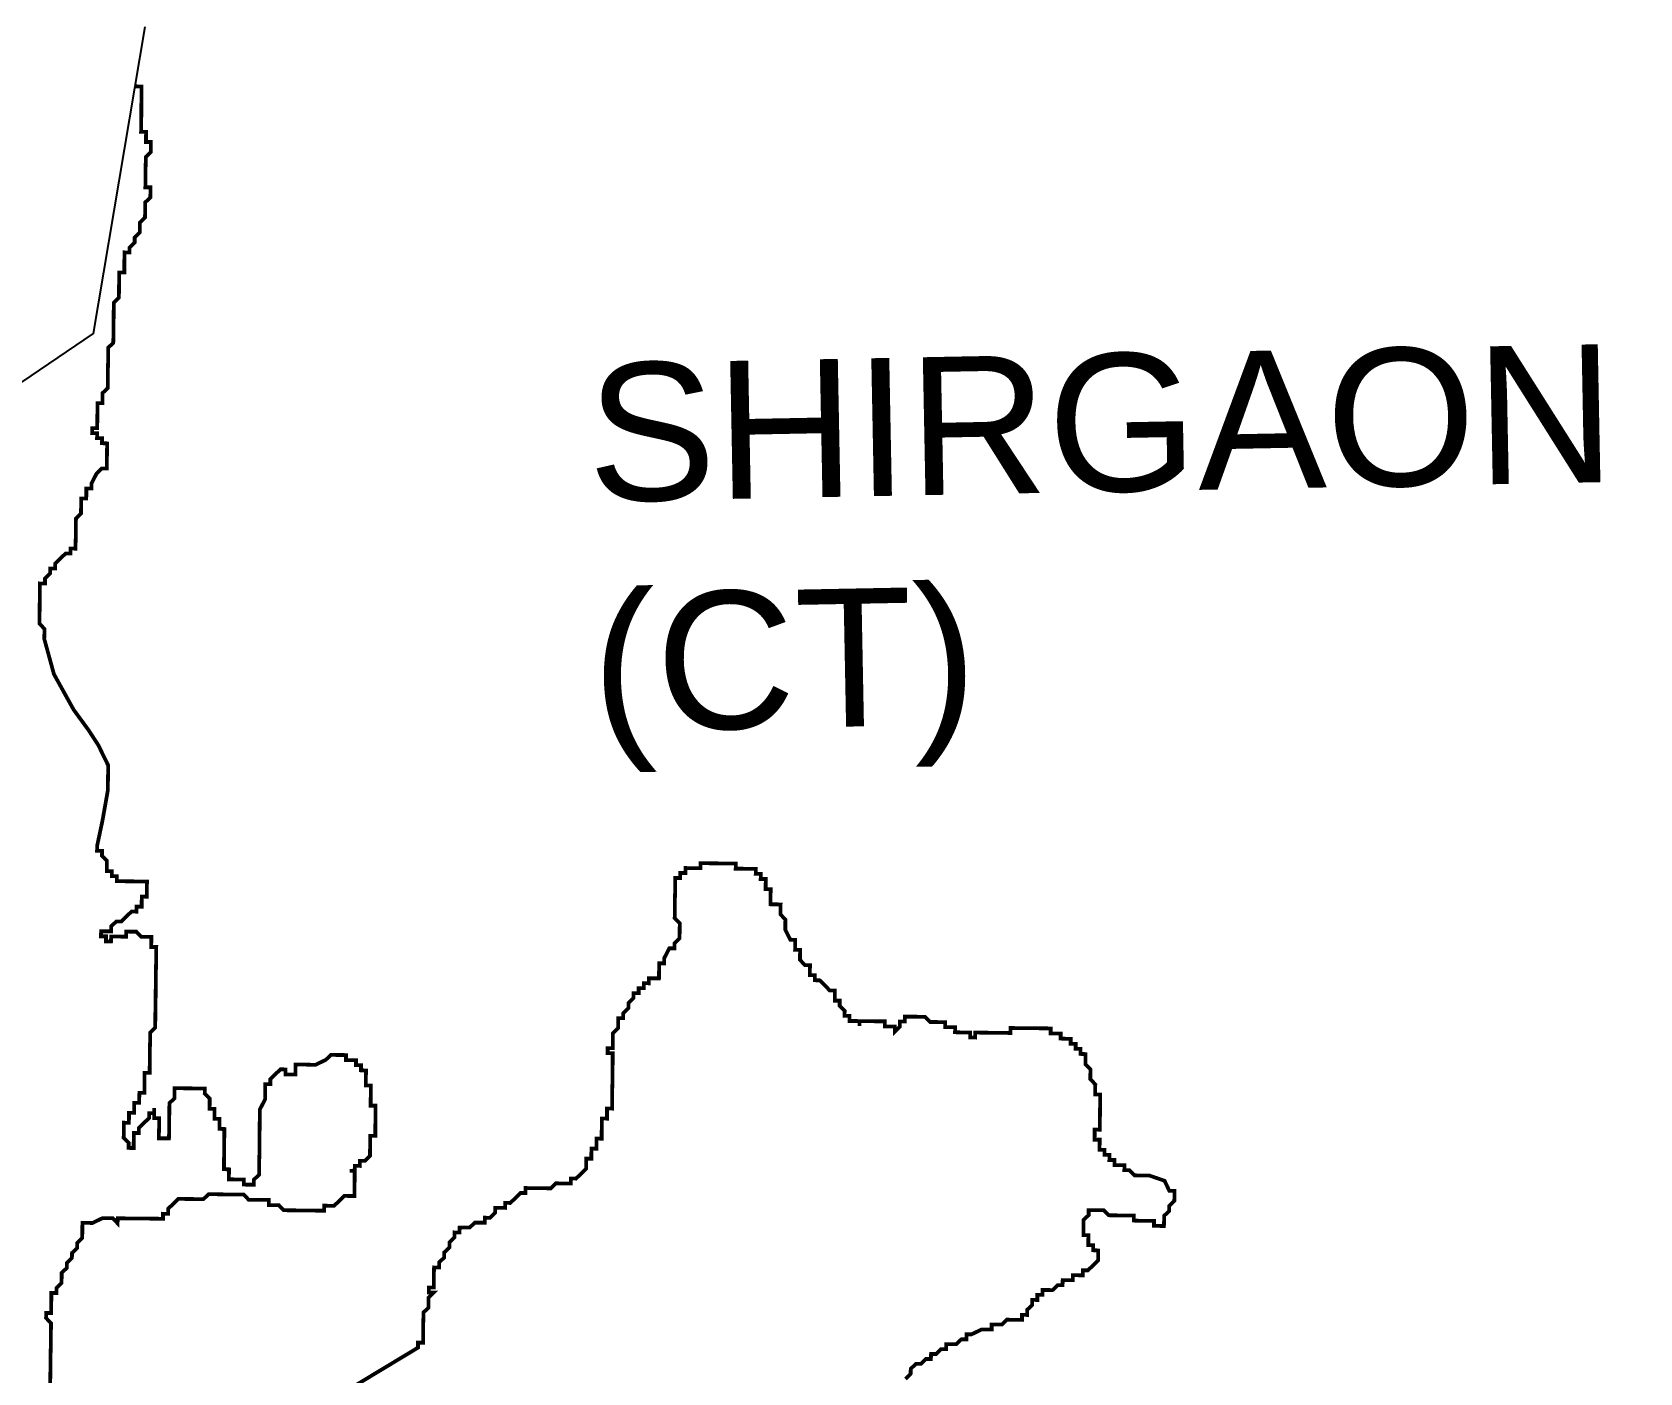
# Model space of a CAD drawing. Header units: metres. Extents: x 259555 to 262666, y 2177299 to 2181346.
# Drawn here: x 260195 to 261462, y 2178357 to 2179414 of the extents above; entities that cross this region are included whole.
import ezdxf

# ---------------------------------------------------------------- set-up
doc = ezdxf.new("R2010")
doc.units = ezdxf.units.M
for name, color, linetype in [('HAZARDS LINE', 1, 'Continuous'), ('village', 3, 'Continuous'), ('VILLAGE NAME', 250, 'Continuous')]:
    doc.layers.add(name, color=color, linetype=linetype)
doc.styles.get("Standard").update_dxf_attribs({"font": 'simplex.shx'})

msp = doc.modelspace()

# ---------------------------------------------------------------- linework, layer by layer
at = {"layer": 'HAZARDS LINE', "lineweight": 18}
for points in [[(260276.2, 2179371.7, 2.97, 2.97, 0), (260277.1, 2179370.7, 2.97, 2.97, 0), (260281, 2179370.7, 2.97, 2.97, 0), (260281, 2179366.7, 2.97, 2.97, 0), (260280.9, 2179362.8, 2.97, 2.97, 0), (260280.9, 2179358.8, 2.97, 2.97, 0), (260280.8, 2179354.8, 2.97, 2.97, 0), (260280.8, 2179350.9, 2.97, 2.97, 0), (260280.8, 2179346.9, 2.97, 2.97, 0), (260280.7, 2179342.9, 2.97, 2.97, 0), (260280.7, 2179339, 2.97, 2.97, 0), (260280.6, 2179335, 2.97, 2.97, 0), (260284.6, 2179335, 2.97, 2.97, 0), (260284.5, 2179331, 2.97, 2.97, 0), (260284.5, 2179327, 2.97, 2.97, 0), (260288.4, 2179327, 2.97, 2.97, 0), (260288.4, 2179323, 2.97, 2.97, 0), (260288.3, 2179319, 2.97, 2.97, 0), (260284.3, 2179315.1, 2.97, 2.97, 0), (260284.3, 2179311.2, 2.97, 2.97, 0), (260284.2, 2179307.2, 2.97, 2.97, 0), (260284.2, 2179303.2, 2.97, 2.97, 0), (260284.1, 2179299.3, 2.97, 2.97, 0), (260284.1, 2179295.3, 2.97, 2.97, 0), (260284, 2179291.3, 2.97, 2.97, 0), (260288, 2179291.3, 2.97, 2.97, 0), (260288, 2179287.3, 2.97, 2.97, 0), (260287.9, 2179283.3, 2.97, 2.97, 0), (260283.9, 2179279.4, 2.97, 2.97, 0), (260283.8, 2179275.5, 2.97, 2.97, 0), (260283.8, 2179271.5, 2.97, 2.97, 0), (260283.7, 2179267.5, 2.97, 2.97, 0), (260279.7, 2179263.6, 2.97, 2.97, 0), (260279.7, 2179259.6, 2.97, 2.97, 0), (260279.6, 2179255.7, 2.97, 2.97, 0), (260275.6, 2179251.8, 2.97, 2.97, 0), (260275.6, 2179247.8, 2.97, 2.97, 0), (260271.6, 2179243.9, 2.97, 2.97, 0), (260271.5, 2179239.9, 2.97, 2.97, 0), (260267.5, 2179240, 2.97, 2.97, 0), (260267.5, 2179236, 2.97, 2.97, 0), (260267.4, 2179232, 2.97, 2.97, 0), (260267.4, 2179228.1, 2.97, 2.97, 0), (260267.4, 2179224.1, 2.97, 2.97, 0), (260263.4, 2179224.1, 2.97, 2.97, 0), (260263.3, 2179220.2, 2.97, 2.97, 0), (260263.3, 2179216.2, 2.97, 2.97, 0), (260263.2, 2179212.3, 2.97, 2.97, 0), (260263.2, 2179208.3, 2.97, 2.97, 0), (260263.1, 2179204.3, 2.97, 2.97, 0), (260259.1, 2179200.4, 2.97, 2.97, 0), (260259.1, 2179196.4, 2.97, 2.97, 0), (260259, 2179192.5, 2.97, 2.97, 0), (260259, 2179188.5, 2.97, 2.97, 0), (260258.9, 2179184.5, 2.97, 2.97, 0), (260258.9, 2179180.6, 2.97, 2.97, 0), (260258.8, 2179176.6, 2.97, 2.97, 0), (260258.8, 2179172.6, 2.97, 2.97, 0), (260258.7, 2179168.7, 2.97, 2.97, 0), (260254.7, 2179164.8, 2.97, 2.97, 0), (260254.7, 2179160.8, 2.97, 2.97, 0), (260254.6, 2179156.8, 2.97, 2.97, 0), (260254.6, 2179152.9, 2.97, 2.97, 0), (260254.5, 2179148.9, 2.97, 2.97, 0), (260254.5, 2179144.9, 2.97, 2.97, 0), (260254.4, 2179141, 2.97, 2.97, 0), (260254.4, 2179137, 2.97, 2.97, 0), (260254.3, 2179133, 2.97, 2.97, 0), (260250.3, 2179129.1, 2.97, 2.97, 0), (260250.3, 2179125.1, 2.97, 2.97, 0), (260250.2, 2179121.2, 2.97, 2.97, 0), (260246.3, 2179121.2, 2.97, 2.97, 0), (260246.2, 2179117.3, 2.97, 2.97, 0), (260246.2, 2179113.3, 2.97, 2.97, 0), (260246.1, 2179109.3, 2.97, 2.97, 0), (260246.1, 2179105.4, 2.97, 2.97, 0), (260246, 2179101.4, 2.97, 2.97, 0), (260242.1, 2179101.4, 2.97, 2.97, 0), (260242, 2179097.5, 2.97, 2.97, 0), (260246, 2179097.4, 2.97, 2.97, 0), (260245.9, 2179093.5, 2.97, 2.97, 0), (260249.9, 2179093.4, 2.97, 2.97, 0), (260249.8, 2179089.5, 2.97, 2.97, 0), (260253.8, 2179089.4, 2.97, 2.97, 0), (260253.8, 2179085.4, 2.97, 2.97, 0), (260253.7, 2179077.5, 2.97, 2.97, 0), (260253.6, 2179073.5, 2.97, 2.97, 0), (260253.6, 2179069.6, 2.97, 2.97, 0), (260249.6, 2179069.6, 2.97, 2.97, 0), (260245.6, 2179065.7, 2.97, 2.97, 0), (260241.5, 2179057.8, 2.97, 2.97, 0), (260241.5, 2179053.9, 2.97, 2.97, 0), (260237.5, 2179053.9, 2.97, 2.97, 0), (260237.5, 2179049.9, 2.97, 2.97, 0), (260237.4, 2179046, 2.97, 2.97, 0), (260233.4, 2179046, 2.97, 2.97, 0), (260233.4, 2179042.1, 2.97, 2.97, 0), (260233.3, 2179038.1, 2.97, 2.97, 0), (260233.3, 2179034.1, 2.97, 2.97, 0), (260229.3, 2179030.2, 2.97, 2.97, 0), (260229.2, 2179022.3, 2.97, 2.97, 0), (260229.1, 2179018.3, 2.97, 2.97, 0), (260229.1, 2179014.3, 2.97, 2.97, 0), (260229, 2179010.4, 2.97, 2.97, 0), (260229, 2179006.4, 2.97, 2.97, 0), (260225, 2179006.5, 2.97, 2.97, 0), (260225, 2179002.5, 2.97, 2.97, 0), (260221, 2179002.5, 2.97, 2.97, 0), (260217, 2178998.6, 2.97, 2.97, 0), (260213, 2178994.7, 2.97, 2.97, 0), (260212.9, 2178990.7, 2.97, 2.97, 0), (260209, 2178990.8, 2.97, 2.97, 0), (260208.9, 2178986.8, 2.97, 2.97, 0), (260204.9, 2178982.9, 2.97, 2.97, 0), (260204.9, 2178978.9, 2.97, 2.97, 0), (260200.9, 2178979, 2.97, 2.97, 0), (260200.8, 2178975, 2.97, 2.97, 0), (260200.8, 2178971.1, 2.97, 2.97, 0), (260200.8, 2178967.1, 2.97, 2.97, 0), (260200.7, 2178963.1, 2.97, 2.97, 0), (260200.7, 2178959.2, 2.97, 2.97, 0), (260200.6, 2178955.2, 2.97, 2.97, 0), (260200.6, 2178951.2, 2.97, 2.97, 0), (260200.5, 2178947.3, 2.97, 2.97, 0), (260204.4, 2178943.2, 2.97, 2.97, 0), (260204.4, 2178939.3, 2.97, 2.97, 0), (260204.3, 2178935.3, 2.97, 2.97, 0), (260211.9, 2178907.5, 2.97, 2.97, 0), (260227.4, 2178879.5, 2.97, 2.97, 0), (260239.1, 2178863.5, 2.97, 2.97, 0), (260246.9, 2178851.5, 2.97, 2.97, 0), (260254.7, 2178835.5, 2.97, 2.97, 0), (260254.4, 2178815.7, 2.97, 2.97, 0), (260250.2, 2178792, 2.97, 2.97, 0), (260246, 2178772.2, 2.97, 2.97, 0), (260245.9, 2178768.2, 2.97, 2.97, 0), (260249.9, 2178768.2, 2.97, 2.97, 0), (260249.8, 2178764.2, 2.97, 2.97, 0), (260253.7, 2178760.2, 2.97, 2.97, 0), (260253.7, 2178756.2, 2.97, 2.97, 0), (260253.6, 2178752.2, 2.97, 2.97, 0), (260257.6, 2178752.2, 2.97, 2.97, 0), (260257.6, 2178748.2, 2.97, 2.97, 0), (260261.5, 2178748.2, 2.97, 2.97, 0), (260261.5, 2178744.2, 2.97, 2.97, 0), (260265.4, 2178744.2, 2.97, 2.97, 0), (260269.4, 2178744.1, 2.97, 2.97, 0), (260273.4, 2178744.1, 2.97, 2.97, 0), (260277.3, 2178744, 2.97, 2.97, 0), (260281.3, 2178744, 2.97, 2.97, 0), (260285.3, 2178743.9, 2.97, 2.97, 0), (260285.2, 2178740, 2.97, 2.97, 0), (260285.2, 2178736, 2.97, 2.97, 0), (260285.1, 2178732, 2.97, 2.97, 0), (260281.2, 2178732.1, 2.97, 2.97, 0), (260281.1, 2178728.1, 2.97, 2.97, 0), (260281.1, 2178724.1, 2.97, 2.97, 0), (260277.1, 2178724.2, 2.97, 2.97, 0), (260277, 2178720.2, 2.97, 2.97, 0), (260273.1, 2178720.3, 2.97, 2.97, 0), (260269.1, 2178716.4, 2.97, 2.97, 0), (260265.1, 2178712.4, 2.97, 2.97, 0), (260261.1, 2178712.5, 2.97, 2.97, 0), (260257.1, 2178708.6, 2.97, 2.97, 0), (260257, 2178704.6, 2.97, 2.97, 0), (260253.1, 2178704.7, 2.97, 2.97, 0), (260249.1, 2178704.7, 2.97, 2.97, 0), (260249, 2178700.7, 2.97, 2.97, 0), (260253, 2178700.7, 2.97, 2.97, 0), (260253, 2178696.7, 2.97, 2.97, 0), (260256.9, 2178696.7, 2.97, 2.97, 0), (260257, 2178700.6, 2.97, 2.97, 0), (260260.9, 2178700.6, 2.97, 2.97, 0), (260264.9, 2178700.5, 2.97, 2.97, 0), (260268.9, 2178700.5, 2.97, 2.97, 0), (260268.9, 2178704.5, 2.97, 2.97, 0), (260272.9, 2178704.4, 2.97, 2.97, 0), (260276.9, 2178704.4, 2.97, 2.97, 0), (260280.8, 2178700.3, 2.97, 2.97, 0), (260284.7, 2178700.3, 2.97, 2.97, 0), (260288.7, 2178700.3, 2.97, 2.97, 0), (260288.7, 2178696.3, 2.97, 2.97, 0), (260288.6, 2178692.3, 2.97, 2.97, 0), (260292.6, 2178692.3, 2.97, 2.97, 0), (260292.5, 2178688.3, 2.97, 2.97, 0), (260292.5, 2178684.3, 2.97, 2.97, 0), (260292.4, 2178676.4, 2.97, 2.97, 0), (260292.3, 2178672.4, 2.97, 2.97, 0), (260292.3, 2178668.5, 2.97, 2.97, 0), (260292.2, 2178664.5, 2.97, 2.97, 0), (260292.2, 2178660.5, 2.97, 2.97, 0), (260292.1, 2178656.6, 2.97, 2.97, 0), (260292.1, 2178652.6, 2.97, 2.97, 0), (260292, 2178648.6, 2.97, 2.97, 0), (260292, 2178644.7, 2.97, 2.97, 0), (260291.9, 2178640.7, 2.97, 2.97, 0), (260291.9, 2178636.7, 2.97, 2.97, 0), (260291.8, 2178632.8, 2.97, 2.97, 0), (260291.8, 2178628.8, 2.97, 2.97, 0), (260287.8, 2178624.9, 2.97, 2.97, 0), (260287.7, 2178620.9, 2.97, 2.97, 0), (260287.7, 2178617, 2.97, 2.97, 0), (260287.6, 2178613, 2.97, 2.97, 0), (260287.6, 2178609, 2.97, 2.97, 0), (260287.5, 2178605.1, 2.97, 2.97, 0), (260287.5, 2178601.1, 2.97, 2.97, 0), (260287.4, 2178597.1, 2.97, 2.97, 0), (260287.4, 2178593.2, 2.97, 2.97, 0), (260283.4, 2178593.2, 2.97, 2.97, 0), (260283.4, 2178589.3, 2.97, 2.97, 0), (260283.3, 2178581.3, 2.97, 2.97, 0), (260283.2, 2178577.4, 2.97, 2.97, 0), (260279.3, 2178577.4, 2.97, 2.97, 0), (260279.2, 2178573.4, 2.97, 2.97, 0), (260279.2, 2178569.5, 2.97, 2.97, 0), (260275.2, 2178569.5, 2.97, 2.97, 0), (260275.2, 2178565.6, 2.97, 2.97, 0), (260275.1, 2178561.6, 2.97, 2.97, 0), (260271.1, 2178561.6, 2.97, 2.97, 0), (260271.1, 2178557.7, 2.97, 2.97, 0), (260271, 2178553.7, 2.97, 2.97, 0), (260267.1, 2178553.8, 2.97, 2.97, 0), (260267, 2178549.8, 2.97, 2.97, 0), (260267, 2178545.8, 2.97, 2.97, 0), (260266.9, 2178541.9, 2.97, 2.97, 0), (260270.9, 2178537.8, 2.97, 2.97, 0), (260270.8, 2178533.9, 2.97, 2.97, 0), (260274.8, 2178533.8, 2.97, 2.97, 0), (260274.8, 2178537.8, 2.97, 2.97, 0), (260274.9, 2178541.8, 2.97, 2.97, 0), (260274.9, 2178545.7, 2.97, 2.97, 0), (260278.9, 2178545.7, 2.97, 2.97, 0), (260278.9, 2178549.6, 2.97, 2.97, 0), (260282.9, 2178553.6, 2.97, 2.97, 0), (260287, 2178557.5, 2.97, 2.97, 0), (260287, 2178561.4, 2.97, 2.97, 0), (260291, 2178561.4, 2.97, 2.97, 0), (260291, 2178565.4, 2.97, 2.97, 0), (260291, 2178561.4, 2.97, 2.97, 0), (260290.9, 2178557.4, 2.97, 2.97, 0), (260294.9, 2178557.4, 2.97, 2.97, 0), (260294.8, 2178553.4, 2.97, 2.97, 0), (260294.8, 2178549.4, 2.97, 2.97, 0), (260294.7, 2178545.5, 2.97, 2.97, 0), (260294.7, 2178541.5, 2.97, 2.97, 0), (260298.7, 2178541.5, 2.97, 2.97, 0), (260302.6, 2178541.4, 2.97, 2.97, 0), (260302.7, 2178545.4, 2.97, 2.97, 0), (260302.7, 2178549.3, 2.97, 2.97, 0), (260302.8, 2178553.3, 2.97, 2.97, 0), (260302.8, 2178557.3, 2.97, 2.97, 0), (260302.9, 2178561.2, 2.97, 2.97, 0), (260302.9, 2178565.2, 2.97, 2.97, 0), (260303, 2178569.2, 2.97, 2.97, 0), (260307, 2178573.1, 2.97, 2.97, 0), (260307, 2178577.1, 2.97, 2.97, 0), (260307.1, 2178581, 2.97, 2.97, 0), (260311, 2178581, 2.97, 2.97, 0), (260315, 2178580.9, 2.97, 2.97, 0), (260319, 2178580.9, 2.97, 2.97, 0), (260322.9, 2178580.8, 2.97, 2.97, 0), (260326.9, 2178580.8, 2.97, 2.97, 0), (260330.9, 2178580.7, 2.97, 2.97, 0), (260330.8, 2178576.8, 2.97, 2.97, 0), (260334.7, 2178572.8, 2.97, 2.97, 0), (260334.7, 2178568.8, 2.97, 2.97, 0), (260334.6, 2178564.8, 2.97, 2.97, 0), (260338.6, 2178564.8, 2.97, 2.97, 0), (260338.6, 2178560.8, 2.97, 2.97, 0), (260338.5, 2178556.8, 2.97, 2.97, 0), (260342.5, 2178556.8, 2.97, 2.97, 0), (260342.4, 2178552.8, 2.97, 2.97, 0), (260342.4, 2178548.9, 2.97, 2.97, 0), (260346.3, 2178548.8, 2.97, 2.97, 0), (260346.3, 2178544.8, 2.97, 2.97, 0), (260346.2, 2178540.9, 2.97, 2.97, 0), (260346.2, 2178536.9, 2.97, 2.97, 0), (260346.1, 2178533, 2.97, 2.97, 0), (260346.1, 2178529, 2.97, 2.97, 0), (260346, 2178525, 2.97, 2.97, 0), (260346, 2178521.1, 2.97, 2.97, 0), (260346, 2178517.1, 2.97, 2.97, 0), (260349.9, 2178517, 2.97, 2.97, 0), (260349.9, 2178513.1, 2.97, 2.97, 0), (260349.8, 2178509.1, 2.97, 2.97, 0), (260353.8, 2178509.1, 2.97, 2.97, 0), (260357.7, 2178509, 2.97, 2.97, 0), (260361.7, 2178509, 2.97, 2.97, 0), (260361.7, 2178505, 2.97, 2.97, 0), (260365.6, 2178504.9, 2.97, 2.97, 0), (260369.6, 2178504.9, 2.97, 2.97, 0), (260369.6, 2178508.9, 2.97, 2.97, 0), (260373.7, 2178512.8, 2.97, 2.97, 0), (260373.8, 2178520.7, 2.97, 2.97, 0), (260373.8, 2178524.7, 2.97, 2.97, 0), (260373.9, 2178528.6, 2.97, 2.97, 0), (260373.9, 2178532.6, 2.97, 2.97, 0), (260374, 2178536.6, 2.97, 2.97, 0), (260374, 2178540.5, 2.97, 2.97, 0), (260374, 2178544.5, 2.97, 2.97, 0), (260374.1, 2178548.5, 2.97, 2.97, 0), (260374.1, 2178552.4, 2.97, 2.97, 0), (260374.2, 2178556.4, 2.97, 2.97, 0), (260374.2, 2178560.4, 2.97, 2.97, 0), (260374.3, 2178564.3, 2.97, 2.97, 0), (260378.4, 2178572.2, 2.97, 2.97, 0), (260378.4, 2178576.2, 2.97, 2.97, 0), (260378.4, 2178580.2, 2.97, 2.97, 0), (260378.5, 2178584.1, 2.97, 2.97, 0), (260382.5, 2178584.1, 2.97, 2.97, 0), (260382.5, 2178588, 2.97, 2.97, 0), (260386.5, 2178592, 2.97, 2.97, 0), (260390.5, 2178595.9, 2.97, 2.97, 0), (260394.5, 2178595.8, 2.97, 2.97, 0), (260394.5, 2178591.9, 2.97, 2.97, 0), (260398.4, 2178591.8, 2.97, 2.97, 0), (260402.4, 2178591.8, 2.97, 2.97, 0), (260402.4, 2178595.7, 2.97, 2.97, 0), (260402.5, 2178599.7, 2.97, 2.97, 0), (260406.4, 2178599.6, 2.97, 2.97, 0), (260410.4, 2178599.6, 2.97, 2.97, 0), (260414.4, 2178599.5, 2.97, 2.97, 0), (260418.3, 2178599.5, 2.97, 2.97, 0), (260426.3, 2178603.4, 2.97, 2.97, 0), (260430.3, 2178607.3, 2.97, 2.97, 0), (260434.3, 2178607.2, 2.97, 2.97, 0), (260438.3, 2178607.2, 2.97, 2.97, 0), (260442.2, 2178607.1, 2.97, 2.97, 0), (260442.2, 2178603.2, 2.97, 2.97, 0), (260446.2, 2178603.1, 2.97, 2.97, 0), (260450.1, 2178603.1, 2.97, 2.97, 0), (260450.1, 2178599.1, 2.97, 2.97, 0), (260454, 2178599.1, 2.97, 2.97, 0), (260454, 2178595.1, 2.97, 2.97, 0), (260458, 2178595, 2.97, 2.97, 0), (260457.9, 2178591.1, 2.97, 2.97, 0), (260457.9, 2178587.1, 2.97, 2.97, 0), (260457.8, 2178583.1, 2.97, 2.97, 0), (260461.8, 2178583.1, 2.97, 2.97, 0), (260461.7, 2178579.1, 2.97, 2.97, 0), (260461.7, 2178575.2, 2.97, 2.97, 0), (260461.6, 2178571.2, 2.97, 2.97, 0), (260461.6, 2178567.2, 2.97, 2.97, 0), (260465.5, 2178567.2, 2.97, 2.97, 0), (260465.5, 2178563.2, 2.97, 2.97, 0), (260465.4, 2178559.3, 2.97, 2.97, 0), (260465.4, 2178555.3, 2.97, 2.97, 0), (260465.3, 2178551.3, 2.97, 2.97, 0), (260465.3, 2178547.4, 2.97, 2.97, 0), (260465.3, 2178543.4, 2.97, 2.97, 0), (260461.3, 2178543.4, 2.97, 2.97, 0), (260461.2, 2178539.5, 2.97, 2.97, 0), (260461.2, 2178535.5, 2.97, 2.97, 0), (260461.1, 2178531.5, 2.97, 2.97, 0), (260461.1, 2178527.6, 2.97, 2.97, 0), (260457.1, 2178523.7, 2.97, 2.97, 0), (260453.1, 2178523.7, 2.97, 2.97, 0), (260453.1, 2178519.7, 2.97, 2.97, 0), (260449.1, 2178519.8, 2.97, 2.97, 0), (260449, 2178515.8, 2.97, 2.97, 0), (260445.1, 2178515.9, 2.97, 2.97, 0), (260449, 2178515.8, 2.97, 2.97, 0), (260449, 2178511.9, 2.97, 2.97, 0), (260449, 2178507.9, 2.97, 2.97, 0), (260448.9, 2178503.9, 2.97, 2.97, 0), (260448.9, 2178500, 2.97, 2.97, 0), (260448.8, 2178496, 2.97, 2.97, 0), (260444.8, 2178496, 2.97, 2.97, 0), (260440.9, 2178496.1, 2.97, 2.97, 0), (260436.9, 2178492.2, 2.97, 2.97, 0), (260432.8, 2178488.3, 2.97, 2.97, 0), (260428.9, 2178488.3, 2.97, 2.97, 0), (260424.9, 2178488.4, 2.97, 2.97, 0), (260424.9, 2178484.4, 2.97, 2.97, 0), (260420.9, 2178484.4, 2.97, 2.97, 0), (260416.9, 2178484.5, 2.97, 2.97, 0), (260413, 2178484.5, 2.97, 2.97, 0), (260409, 2178484.6, 2.97, 2.97, 0), (260405, 2178484.6, 2.97, 2.97, 0), (260401.1, 2178484.7, 2.97, 2.97, 0), (260397.1, 2178484.7, 2.97, 2.97, 0), (260393.1, 2178484.8, 2.97, 2.97, 0), (260389.2, 2178488.8, 2.97, 2.97, 0), (260385.3, 2178488.8, 2.97, 2.97, 0), (260381.3, 2178488.9, 2.97, 2.97, 0), (260381.3, 2178492.9, 2.97, 2.97, 0), (260377.4, 2178492.9, 2.97, 2.97, 0), (260373.4, 2178493, 2.97, 2.97, 0), (260369.5, 2178493, 2.97, 2.97, 0), (260365.5, 2178493, 2.97, 2.97, 0), (260361.6, 2178497.1, 2.97, 2.97, 0), (260357.6, 2178497.1, 2.97, 2.97, 0), (260353.6, 2178497.2, 2.97, 2.97, 0), (260349.7, 2178497.2, 2.97, 2.97, 0), (260337.8, 2178497.4, 2.97, 2.97, 0), (260333.8, 2178497.4, 2.97, 2.97, 0), (260329.8, 2178493.5, 2.97, 2.97, 0), (260325.8, 2178493.5, 2.97, 2.97, 0), (260321.9, 2178493.6, 2.97, 2.97, 0), (260317.9, 2178493.6, 2.97, 2.97, 0), (260313.9, 2178493.7, 2.97, 2.97, 0), (260310, 2178493.7, 2.97, 2.97, 0), (260306, 2178489.8, 2.97, 2.97, 0), (260301.9, 2178485.9, 2.97, 2.97, 0), (260301.9, 2178481.9, 2.97, 2.97, 0), (260297.9, 2178482, 2.97, 2.97, 0), (260297.9, 2178478, 2.97, 2.97, 0), (260293.9, 2178478.1, 2.97, 2.97, 0), (260290, 2178478.1, 2.97, 2.97, 0), (260286, 2178478.2, 2.97, 2.97, 0), (260282, 2178478.2, 2.97, 2.97, 0), (260278.1, 2178478.3, 2.97, 2.97, 0), (260274.1, 2178478.3, 2.97, 2.97, 0), (260270.1, 2178478.3, 2.97, 2.97, 0), (260266.2, 2178478.4, 2.97, 2.97, 0), (260262.2, 2178478.4, 2.97, 2.97, 0), (260262.1, 2178474.5, 2.97, 2.97, 0), (260258.2, 2178478.5, 2.97, 2.97, 0), (260254.3, 2178478.5, 2.97, 2.97, 0), (260250.3, 2178478.6, 2.97, 2.97, 0), (260242.3, 2178474.7, 2.97, 2.97, 0), (260238.4, 2178474.8, 2.97, 2.97, 0), (260234.4, 2178474.8, 2.97, 2.97, 0), (260234.3, 2178470.9, 2.97, 2.97, 0), (260234.3, 2178466.9, 2.97, 2.97, 0), (260234.2, 2178462.9, 2.97, 2.97, 0), (260230.2, 2178459, 2.97, 2.97, 0), (260230.2, 2178455, 2.97, 2.97, 0), (260226.2, 2178451.1, 2.97, 2.97, 0), (260226.1, 2178447.2, 2.97, 2.97, 0), (260222.1, 2178443.2, 2.97, 2.97, 0), (260222.1, 2178439.3, 2.97, 2.97, 0), (260218, 2178435.4, 2.97, 2.97, 0), (260218, 2178431.4, 2.97, 2.97, 0), (260217.9, 2178427.4, 2.97, 2.97, 0), (260213.9, 2178423.5, 2.97, 2.97, 0), (260213.9, 2178419.5, 2.97, 2.97, 0), (260209.9, 2178419.6, 2.97, 2.97, 0), (260209.9, 2178415.6, 2.97, 2.97, 0), (260209.8, 2178411.7, 2.97, 2.97, 0), (260209.8, 2178407.7, 2.97, 2.97, 0), (260209.7, 2178403.7, 2.97, 2.97, 0), (260205.8, 2178403.8, 2.97, 2.97, 0), (260205.7, 2178399.8, 2.97, 2.97, 0), (260209.6, 2178395.8, 2.97, 2.97, 0), (260209.6, 2178391.8, 2.97, 2.97, 0), (260209.5, 2178387.9, 2.97, 2.97, 0), (260209.5, 2178383.9, 2.97, 2.97, 0), (260209.4, 2178379.9, 2.97, 2.97, 0), (260209.4, 2178376, 2.97, 2.97, 0), (260209.3, 2178372, 2.97, 2.97, 0), (260209.3, 2178368, 2.97, 2.97, 0), (260209.2, 2178364.1, 2.97, 2.97, 0), (260209.2, 2178360.1, 2.97, 2.97, 0), (260209.1, 2178356.1, 2.97, 2.97, 0), (260209, 2178348.2, 2.97, 2.97, 0)], [(260415, 2178325.8, 2.97, 2.97, 0), (260498.9, 2178376.4, 2.97, 2.97, 0), (260498.9, 2178380.4, 2.97, 2.97, 0), (260502.9, 2178380.3, 2.97, 2.97, 0), (260503, 2178384.3, 2.97, 2.97, 0), (260503, 2178388.2, 2.97, 2.97, 0), (260503.1, 2178392.2, 2.97, 2.97, 0), (260503.1, 2178396.2, 2.97, 2.97, 0), (260503.2, 2178400.1, 2.97, 2.97, 0), (260503.2, 2178404.1, 2.97, 2.97, 0), (260507.2, 2178408, 2.97, 2.97, 0), (260507.3, 2178412, 2.97, 2.97, 0), (260507.3, 2178415.9, 2.97, 2.97, 0), (260511.3, 2178419.9, 2.97, 2.97, 0), (260507.4, 2178419.9, 2.97, 2.97, 0), (260507.4, 2178423.9, 2.97, 2.97, 0), (260511.4, 2178423.8, 2.97, 2.97, 0), (260511.4, 2178427.8, 2.97, 2.97, 0), (260511.5, 2178431.8, 2.97, 2.97, 0), (260511.5, 2178435.7, 2.97, 2.97, 0), (260511.6, 2178439.7, 2.97, 2.97, 0), (260515.5, 2178439.6, 2.97, 2.97, 0), (260515.6, 2178443.6, 2.97, 2.97, 0), (260519.6, 2178447.5, 2.97, 2.97, 0), (260519.6, 2178451.5, 2.97, 2.97, 0), (260523.7, 2178455.4, 2.97, 2.97, 0), (260523.7, 2178459.4, 2.97, 2.97, 0), (260527.7, 2178463.3, 2.97, 2.97, 0), (260527.8, 2178467.3, 2.97, 2.97, 0), (260531.7, 2178467.2, 2.97, 2.97, 0), (260531.8, 2178471.2, 2.97, 2.97, 0), (260535.8, 2178471.1, 2.97, 2.97, 0), (260539.7, 2178471.1, 2.97, 2.97, 0), (260543.7, 2178475, 2.97, 2.97, 0), (260547.7, 2178475, 2.97, 2.97, 0), (260551.7, 2178474.9, 2.97, 2.97, 0), (260551.7, 2178478.9, 2.97, 2.97, 0), (260555.7, 2178478.8, 2.97, 2.97, 0), (260559.7, 2178482.7, 2.97, 2.97, 0), (260559.7, 2178486.7, 2.97, 2.97, 0), (260563.7, 2178486.7, 2.97, 2.97, 0), (260567.7, 2178486.6, 2.97, 2.97, 0), (260567.7, 2178490.6, 2.97, 2.97, 0), (260571.7, 2178490.5, 2.97, 2.97, 0), (260575.7, 2178494.4, 2.97, 2.97, 0), (260579.7, 2178498.4, 2.97, 2.97, 0), (260583.7, 2178498.3, 2.97, 2.97, 0), (260583.7, 2178502.3, 2.97, 2.97, 0), (260587.7, 2178502.2, 2.97, 2.97, 0), (260591.7, 2178502.2, 2.97, 2.97, 0), (260595.6, 2178502.1, 2.97, 2.97, 0), (260599.6, 2178502.1, 2.97, 2.97, 0), (260603.6, 2178502, 2.97, 2.97, 0), (260607.6, 2178506, 2.97, 2.97, 0), (260611.5, 2178505.9, 2.97, 2.97, 0), (260615.5, 2178505.9, 2.97, 2.97, 0), (260619.5, 2178505.8, 2.97, 2.97, 0), (260619.5, 2178509.8, 2.97, 2.97, 0), (260623.5, 2178509.7, 2.97, 2.97, 0), (260627.5, 2178513.6, 2.97, 2.97, 0), (260631.5, 2178517.6, 2.97, 2.97, 0), (260631.6, 2178521.5, 2.97, 2.97, 0), (260631.6, 2178525.5, 2.97, 2.97, 0), (260635.6, 2178525.4, 2.97, 2.97, 0), (260635.6, 2178529.4, 2.97, 2.97, 0), (260635.7, 2178533.4, 2.97, 2.97, 0), (260639.6, 2178533.3, 2.97, 2.97, 0), (260639.7, 2178537.3, 2.97, 2.97, 0), (260639.7, 2178541.3, 2.97, 2.97, 0), (260643.7, 2178541.2, 2.97, 2.97, 0), (260643.7, 2178545.2, 2.97, 2.97, 0), (260643.8, 2178549.1, 2.97, 2.97, 0), (260643.8, 2178553.1, 2.97, 2.97, 0), (260643.9, 2178557.1, 2.97, 2.97, 0), (260647.9, 2178557, 2.97, 2.97, 0), (260647.9, 2178561, 2.97, 2.97, 0), (260647.9, 2178565, 2.97, 2.97, 0), (260651.9, 2178564.9, 2.97, 2.97, 0), (260652, 2178568.9, 2.97, 2.97, 0), (260652, 2178572.8, 2.97, 2.97, 0), (260652.1, 2178580.8, 2.97, 2.97, 0), (260652.2, 2178584.7, 2.97, 2.97, 0), (260652.2, 2178588.7, 2.97, 2.97, 0), (260652.3, 2178592.7, 2.97, 2.97, 0), (260652.3, 2178596.6, 2.97, 2.97, 0), (260652.4, 2178600.6, 2.97, 2.97, 0), (260652.4, 2178604.6, 2.97, 2.97, 0), (260652.4, 2178608.5, 2.97, 2.97, 0), (260648.5, 2178608.6, 2.97, 2.97, 0), (260648.5, 2178612.5, 2.97, 2.97, 0), (260652.5, 2178612.5, 2.97, 2.97, 0), (260652.5, 2178616.5, 2.97, 2.97, 0), (260652.6, 2178620.4, 2.97, 2.97, 0), (260652.6, 2178624.4, 2.97, 2.97, 0), (260656.7, 2178628.3, 2.97, 2.97, 0), (260656.7, 2178632.3, 2.97, 2.97, 0), (260656.8, 2178636.2, 2.97, 2.97, 0), (260660.7, 2178636.2, 2.97, 2.97, 0), (260660.8, 2178640.2, 2.97, 2.97, 0), (260664.8, 2178644.1, 2.97, 2.97, 0), (260664.8, 2178648, 2.97, 2.97, 0), (260668.8, 2178652, 2.97, 2.97, 0), (260668.9, 2178655.9, 2.97, 2.97, 0), (260672.9, 2178655.9, 2.97, 2.97, 0), (260672.9, 2178659.8, 2.97, 2.97, 0), (260676.9, 2178659.8, 2.97, 2.97, 0), (260676.9, 2178663.8, 2.97, 2.97, 0), (260680.9, 2178663.7, 2.97, 2.97, 0), (260680.9, 2178667.7, 2.97, 2.97, 0), (260684.9, 2178667.6, 2.97, 2.97, 0), (260688.9, 2178667.6, 2.97, 2.97, 0), (260689, 2178675.5, 2.97, 2.97, 0), (260689, 2178679.5, 2.97, 2.97, 0), (260693, 2178679.4, 2.97, 2.97, 0), (260693, 2178683.4, 2.97, 2.97, 0), (260697.1, 2178691.3, 2.97, 2.97, 0), (260701.1, 2178691.2, 2.97, 2.97, 0), (260701.1, 2178695.2, 2.97, 2.97, 0), (260705.1, 2178699.1, 2.97, 2.97, 0), (260705.2, 2178703.1, 2.97, 2.97, 0), (260705.3, 2178711, 2.97, 2.97, 0), (260701.3, 2178715, 2.97, 2.97, 0), (260701.4, 2178719, 2.97, 2.97, 0), (260701.4, 2178723, 2.97, 2.97, 0), (260701.5, 2178726.9, 2.97, 2.97, 0), (260701.5, 2178730.9, 2.97, 2.97, 0), (260701.6, 2178734.9, 2.97, 2.97, 0), (260701.6, 2178738.8, 2.97, 2.97, 0), (260701.7, 2178742.8, 2.97, 2.97, 0), (260701.7, 2178746.8, 2.97, 2.97, 0), (260705.7, 2178746.7, 2.97, 2.97, 0), (260705.7, 2178750.7, 2.97, 2.97, 0), (260709.7, 2178750.6, 2.97, 2.97, 0), (260709.8, 2178754.6, 2.97, 2.97, 0), (260713.7, 2178754.5, 2.97, 2.97, 0), (260717.7, 2178754.5, 2.97, 2.97, 0), (260721.7, 2178754.5, 2.97, 2.97, 0), (260721.7, 2178758.4, 2.97, 2.97, 0), (260725.7, 2178758.4, 2.97, 2.97, 0), (260729.6, 2178758.3, 2.97, 2.97, 0), (260733.6, 2178758.3, 2.97, 2.97, 0), (260737.6, 2178758.2, 2.97, 2.97, 0), (260741.5, 2178758.2, 2.97, 2.97, 0), (260745.5, 2178758.1, 2.97, 2.97, 0), (260749.5, 2178758.1, 2.97, 2.97, 0), (260749.4, 2178754.1, 2.97, 2.97, 0), (260753.4, 2178754.1, 2.97, 2.97, 0), (260757.3, 2178754, 2.97, 2.97, 0), (260761.3, 2178754, 2.97, 2.97, 0), (260765.3, 2178753.9, 2.97, 2.97, 0), (260765.2, 2178750, 2.97, 2.97, 0), (260769.2, 2178749.9, 2.97, 2.97, 0), (260769.1, 2178745.9, 2.97, 2.97, 0), (260773.1, 2178745.9, 2.97, 2.97, 0), (260773, 2178738, 2.97, 2.97, 0), (260777, 2178737.9, 2.97, 2.97, 0), (260776.9, 2178733.9, 2.97, 2.97, 0), (260776.9, 2178730, 2.97, 2.97, 0), (260776.8, 2178726, 2.97, 2.97, 0), (260784.8, 2178725.9, 2.97, 2.97, 0), (260784.7, 2178721.9, 2.97, 2.97, 0), (260784.7, 2178718, 2.97, 2.97, 0), (260788.6, 2178714, 2.97, 2.97, 0), (260788.5, 2178710, 2.97, 2.97, 0), (260788.5, 2178706, 2.97, 2.97, 0), (260792.4, 2178698.1, 2.97, 2.97, 0), (260796.3, 2178698, 2.97, 2.97, 0), (260796.3, 2178694, 2.97, 2.97, 0), (260796.2, 2178690.1, 2.97, 2.97, 0), (260800.2, 2178690, 2.97, 2.97, 0), (260800.1, 2178686.1, 2.97, 2.97, 0), (260800.1, 2178682.1, 2.97, 2.97, 0), (260804, 2178678.1, 2.97, 2.97, 0), (260808, 2178678, 2.97, 2.97, 0), (260807.9, 2178674.1, 2.97, 2.97, 0), (260807.9, 2178670.1, 2.97, 2.97, 0), (260811.8, 2178670, 2.97, 2.97, 0), (260811.8, 2178666.1, 2.97, 2.97, 0), (260815.8, 2178666, 2.97, 2.97, 0), (260819.7, 2178662, 2.97, 2.97, 0), (260823.6, 2178658, 2.97, 2.97, 0), (260827.6, 2178658, 2.97, 2.97, 0), (260827.5, 2178654, 2.97, 2.97, 0), (260827.5, 2178650, 2.97, 2.97, 0), (260831.4, 2178650, 2.97, 2.97, 0), (260831.4, 2178646, 2.97, 2.97, 0), (260835.3, 2178642, 2.97, 2.97, 0), (260835.2, 2178638, 2.97, 2.97, 0), (260839.2, 2178638, 2.97, 2.97, 0), (260839.2, 2178634, 2.97, 2.97, 0), (260843.1, 2178634, 2.97, 2.97, 0), (260847.1, 2178633.9, 2.97, 2.97, 0), (260847, 2178630, 2.97, 2.97, 0), (260847.1, 2178633.9, 2.97, 2.97, 0), (260851.1, 2178633.9, 2.97, 2.97, 0), (260855, 2178633.8, 2.97, 2.97, 0), (260863, 2178633.7, 2.97, 2.97, 0), (260866.9, 2178633.7, 2.97, 2.97, 0), (260866.9, 2178629.7, 2.97, 2.97, 0), (260870.8, 2178629.7, 2.97, 2.97, 0), (260874.8, 2178629.6, 2.97, 2.97, 0), (260874.8, 2178625.6, 2.97, 2.97, 0), (260878.8, 2178629.6, 2.97, 2.97, 0), (260878.8, 2178633.5, 2.97, 2.97, 0), (260882.8, 2178633.5, 2.97, 2.97, 0), (260882.8, 2178637.4, 2.97, 2.97, 0), (260886.8, 2178637.4, 2.97, 2.97, 0), (260890.8, 2178637.4, 2.97, 2.97, 0), (260894.7, 2178637.3, 2.97, 2.97, 0), (260898.7, 2178637.3, 2.97, 2.97, 0), (260902.6, 2178633.2, 2.97, 2.97, 0), (260906.6, 2178633.2, 2.97, 2.97, 0), (260910.5, 2178633.1, 2.97, 2.97, 0), (260914.5, 2178633.1, 2.97, 2.97, 0), (260914.5, 2178629.1, 2.97, 2.97, 0), (260918.4, 2178629.1, 2.97, 2.97, 0), (260922.4, 2178629, 2.97, 2.97, 0), (260922.3, 2178625.1, 2.97, 2.97, 0), (260926.3, 2178625, 2.97, 2.97, 0), (260930.3, 2178625, 2.97, 2.97, 0), (260934.2, 2178624.9, 2.97, 2.97, 0), (260934.2, 2178621, 2.97, 2.97, 0), (260938.1, 2178620.9, 2.97, 2.97, 0), (260938.2, 2178624.9, 2.97, 2.97, 0), (260942.2, 2178624.8, 2.97, 2.97, 0), (260946.1, 2178624.8, 2.97, 2.97, 0), (260950.1, 2178624.7, 2.97, 2.97, 0), (260954.1, 2178624.7, 2.97, 2.97, 0), (260958, 2178624.6, 2.97, 2.97, 0), (260962, 2178624.6, 2.97, 2.97, 0), (260966, 2178624.5, 2.97, 2.97, 0), (260966, 2178628.5, 2.97, 2.97, 0), (260970, 2178628.4, 2.97, 2.97, 0), (260973.9, 2178628.4, 2.97, 2.97, 0), (260977.9, 2178628.4, 2.97, 2.97, 0), (260981.9, 2178628.3, 2.97, 2.97, 0), (260985.8, 2178628.3, 2.97, 2.97, 0), (260989.8, 2178628.2, 2.97, 2.97, 0), (260993.8, 2178628.2, 2.97, 2.97, 0), (260997.7, 2178628.1, 2.97, 2.97, 0), (260997.7, 2178624.1, 2.97, 2.97, 0), (261001.6, 2178624.1, 2.97, 2.97, 0), (261005.6, 2178624, 2.97, 2.97, 0), (261005.6, 2178620.1, 2.97, 2.97, 0), (261009.5, 2178620, 2.97, 2.97, 0), (261013.5, 2178620, 2.97, 2.97, 0), (261013.4, 2178616, 2.97, 2.97, 0), (261017.4, 2178616, 2.97, 2.97, 0), (261017.4, 2178612, 2.97, 2.97, 0), (261021.3, 2178612, 2.97, 2.97, 0), (261021.3, 2178608, 2.97, 2.97, 0), (261025.2, 2178607.9, 2.97, 2.97, 0), (261025.2, 2178604, 2.97, 2.97, 0), (261025.1, 2178600, 2.97, 2.97, 0), (261029.1, 2178596, 2.97, 2.97, 0), (261029, 2178592, 2.97, 2.97, 0), (261029, 2178588.1, 2.97, 2.97, 0), (261032.9, 2178584, 2.97, 2.97, 0), (261032.8, 2178580.1, 2.97, 2.97, 0), (261032.8, 2178576.1, 2.97, 2.97, 0), (261036.7, 2178576.1, 2.97, 2.97, 0), (261036.7, 2178572.1, 2.97, 2.97, 0), (261036.7, 2178568.1, 2.97, 2.97, 0), (261036.6, 2178564.2, 2.97, 2.97, 0), (261036.6, 2178560.2, 2.97, 2.97, 0), (261036.5, 2178556.2, 2.97, 2.97, 0), (261036.5, 2178552.3, 2.97, 2.97, 0), (261036.4, 2178548.3, 2.97, 2.97, 0), (261032.4, 2178548.4, 2.97, 2.97, 0), (261032.4, 2178544.4, 2.97, 2.97, 0), (261032.3, 2178540.4, 2.97, 2.97, 0), (261036.3, 2178540.4, 2.97, 2.97, 0), (261036.3, 2178536.4, 2.97, 2.97, 0), (261036.2, 2178532.4, 2.97, 2.97, 0), (261040.2, 2178532.4, 2.97, 2.97, 0), (261040.1, 2178528.4, 2.97, 2.97, 0), (261044.1, 2178528.4, 2.97, 2.97, 0), (261044, 2178524.4, 2.97, 2.97, 0), (261048, 2178524.4, 2.97, 2.97, 0), (261048, 2178520.4, 2.97, 2.97, 0), (261051.9, 2178520.3, 2.97, 2.97, 0), (261055.9, 2178520.3, 2.97, 2.97, 0), (261055.8, 2178516.3, 2.97, 2.97, 0), (261059.8, 2178516.3, 2.97, 2.97, 0), (261063.7, 2178512.3, 2.97, 2.97, 0), (261067.7, 2178512.2, 2.97, 2.97, 0), (261071.7, 2178512.2, 2.97, 2.97, 0), (261075.6, 2178512.1, 2.97, 2.97, 0), (261087.5, 2178508, 2.97, 2.97, 0), (261091.3, 2178500, 2.97, 2.97, 0), (261095.3, 2178500, 2.97, 2.97, 0), (261095.3, 2178496, 2.97, 2.97, 0), (261095.2, 2178492.1, 2.97, 2.97, 0), (261091.2, 2178488.1, 2.97, 2.97, 0), (261091.1, 2178484.2, 2.97, 2.97, 0), (261087.1, 2178480.3, 2.97, 2.97, 0), (261087.1, 2178476.3, 2.97, 2.97, 0), (261087, 2178472.3, 2.97, 2.97, 0), (261083.1, 2178472.4, 2.97, 2.97, 0), (261079.1, 2178472.4, 2.97, 2.97, 0), (261079.2, 2178476.4, 2.97, 2.97, 0), (261075.2, 2178476.4, 2.97, 2.97, 0), (261071.2, 2178476.5, 2.97, 2.97, 0), (261067.3, 2178476.5, 2.97, 2.97, 0), (261063.3, 2178476.6, 2.97, 2.97, 0), (261063.3, 2178480.5, 2.97, 2.97, 0), (261059.4, 2178480.6, 2.97, 2.97, 0), (261055.4, 2178480.6, 2.97, 2.97, 0), (261051.4, 2178480.7, 2.97, 2.97, 0), (261043.5, 2178480.8, 2.97, 2.97, 0), (261039.6, 2178484.8, 2.97, 2.97, 0), (261031.7, 2178484.9, 2.97, 2.97, 0), (261027.7, 2178484.9, 2.97, 2.97, 0), (261027.7, 2178481, 2.97, 2.97, 0), (261023.6, 2178477.1, 2.97, 2.97, 0), (261023.6, 2178473.1, 2.97, 2.97, 0), (261023.5, 2178469.1, 2.97, 2.97, 0), (261023.5, 2178465.2, 2.97, 2.97, 0), (261027.5, 2178465.1, 2.97, 2.97, 0), (261027.4, 2178461.1, 2.97, 2.97, 0), (261027.4, 2178457.2, 2.97, 2.97, 0), (261031.3, 2178457.1, 2.97, 2.97, 0), (261031.3, 2178453.2, 2.97, 2.97, 0), (261035.2, 2178453.1, 2.97, 2.97, 0), (261035.2, 2178449.2, 2.97, 2.97, 0), (261035.1, 2178445.2, 2.97, 2.97, 0), (261031.1, 2178441.3, 2.97, 2.97, 0), (261027.1, 2178437.4, 2.97, 2.97, 0), (261023.2, 2178437.4, 2.97, 2.97, 0), (261023.1, 2178433.4, 2.97, 2.97, 0), (261019.1, 2178433.5, 2.97, 2.97, 0), (261015.2, 2178433.5, 2.97, 2.97, 0), (261015.1, 2178429.6, 2.97, 2.97, 0), (261011.2, 2178429.6, 2.97, 2.97, 0), (261007.2, 2178429.7, 2.97, 2.97, 0), (261007.1, 2178425.7, 2.97, 2.97, 0), (261003.2, 2178425.7, 2.97, 2.97, 0), (260999.2, 2178421.8, 2.97, 2.97, 0), (260995.2, 2178421.9, 2.97, 2.97, 0), (260991.2, 2178421.9, 2.97, 2.97, 0), (260991.2, 2178418, 2.97, 2.97, 0), (260987.2, 2178418, 2.97, 2.97, 0), (260987.2, 2178414, 2.97, 2.97, 0), (260983.2, 2178414.1, 2.97, 2.97, 0), (260983.2, 2178410.1, 2.97, 2.97, 0), (260979.1, 2178406.2, 2.97, 2.97, 0), (260979.1, 2178402.2, 2.97, 2.97, 0), (260975.1, 2178402.3, 2.97, 2.97, 0), (260975.1, 2178398.3, 2.97, 2.97, 0), (260971.1, 2178398.4, 2.97, 2.97, 0), (260967.2, 2178398.4, 2.97, 2.97, 0), (260963.2, 2178398.5, 2.97, 2.97, 0), (260959.2, 2178394.6, 2.97, 2.97, 0), (260955.2, 2178394.6, 2.97, 2.97, 0), (260951.2, 2178394.6, 2.97, 2.97, 0), (260951.2, 2178390.7, 2.97, 2.97, 0), (260947.2, 2178390.7, 2.97, 2.97, 0), (260943.3, 2178390.8, 2.97, 2.97, 0), (260935.3, 2178386.9, 2.97, 2.97, 0), (260931.3, 2178387, 2.97, 2.97, 0), (260931.3, 2178383, 2.97, 2.97, 0), (260927.3, 2178383, 2.97, 2.97, 0), (260923.3, 2178379.1, 2.97, 2.97, 0), (260919.3, 2178379.2, 2.97, 2.97, 0), (260915.4, 2178379.2, 2.97, 2.97, 0), (260915.3, 2178375.3, 2.97, 2.97, 0), (260911.3, 2178375.3, 2.97, 2.97, 0), (260907.3, 2178371.4, 2.97, 2.97, 0), (260903.4, 2178371.4, 2.97, 2.97, 0), (260903.3, 2178367.5, 2.97, 2.97, 0), (260899.4, 2178367.5, 2.97, 2.97, 0), (260895.3, 2178363.6, 2.97, 2.97, 0), (260891.4, 2178363.6, 2.97, 2.97, 0), (260887.4, 2178359.7, 2.97, 2.97, 0), (260887.3, 2178355.8, 2.97, 2.97, 0), (260883.3, 2178351.8, 2.97, 2.97, 0)]]:
    msp.add_lwpolyline(points, format="xyseb", dxfattribs=at)
at = {"layer": 'village', "color": 3}
msp.add_polyline3d([(261561.5, 2177831.7, 0), (261366.5, 2177809.4, 0), (261326.7, 2177789.3, 0), (260953.1, 2177634, 0), (260816.5, 2177578.7, 0), (260756.5, 2177547.9, 0), (260518.1, 2177503.6, 0), (260345.1, 2177475.5, 0), (259983.2, 2177307.4, 0), (259764.6, 2177325, 0), (259718, 2177359, 0), (259583.9, 2177321.6, 0), (259554.6, 2177299.5, 0), (259557.8, 2177427.5, 0), (259573.9, 2177631.5, 0), (259604.8, 2178337.8, 0), (259806.1, 2178711, 0), (259939.9, 2178970.2, 0), (260243.2, 2179176, 0), (260283.9, 2179417.7, 0)], dxfattribs=at)

# ---------------------------------------------------------------- texts
at = {"layer": 'VILLAGE NAME', "insert": (260631.3, 2179152.2), "char_height": 108.748, "attachment_point": 1, "rotation": 1.1028}
msp.add_mtext_dynamic_manual_height_columns('{\\fArial|b0|i0|c0|p34;SHIRGAON (CT)}', width=726.929, gutter_width=543.7, heights=[0], dxfattribs=at)

doc.saveas('drawing.dxf')
